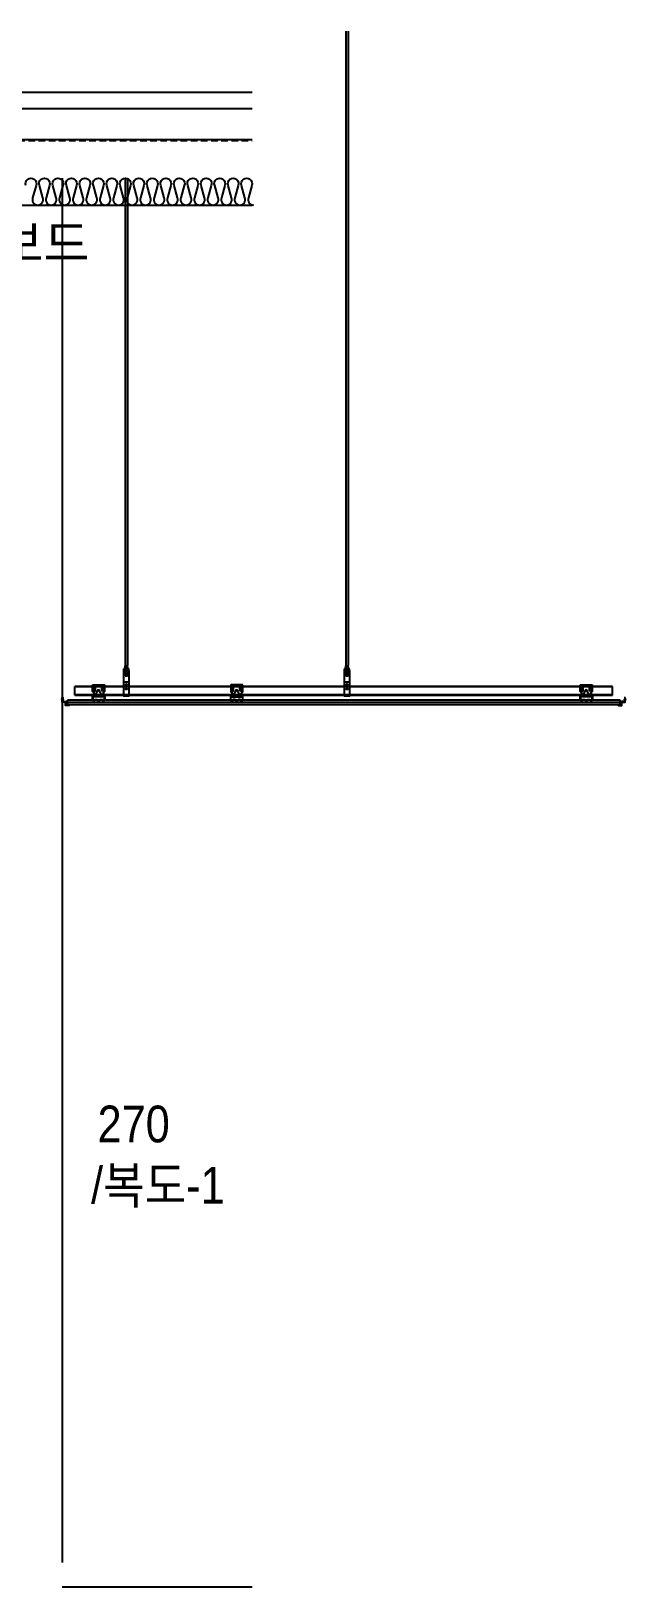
# Model space of a CAD drawing. Header units: millimetres. Extents: x -37526 to 92296, y -340 to 26760.
# Drawn here: x 53873 to 56303, y 11010 to 17360 of the extents above; entities that cross this region are included whole.
import ezdxf
from ezdxf.enums import TextEntityAlignment as Align

# ---------------------------------------------------------------- set-up
doc = ezdxf.new("R2010")
doc.units = ezdxf.units.MM
doc.header["$LTSCALE"] = 60
doc.linetypes.add('HID', pattern=[2.3, 1.5, -0.8])
for name, color, linetype in [('A-ELE-8', 8, 'Continuous'), ('A-ETC-9', 9, 'Continuous'), ('A-FIN', 6, 'Continuous'), ('A-FIN-8', 8, 'Continuous'), ('A-HAT-MATL', 8, 'Continuous'), ('A-HAT-WIREMESH', 9, 'g_mesh'), ('A-WALL-D', 7, 'Continuous'), ('A-WP', 1, 'HID'), ('FIN', 6, 'Continuous'), ('INSUL', 8, 'Continuous'), ('실링', 23, 'Continuous')]:
    doc.layers.add(name, color=color, linetype=linetype)
doc.layers.add('NOPLOT-TEXT', color=11, linetype='Continuous', plot=False)
doc.layers.add('NOPLOT-단열', color=21, linetype='Continuous', plot=False)
doc.styles.add('Gdim', font='Dotum.ttf')
doc.styles.add('Gtx', font='Dotum.ttf')
doc.linetypes.add('g_mesh', pattern='A,10,-0.8,["X",Gdim,S=0.6,R=0,X=-0.15,Y=-0.3],-0.8', length=11.6)

# ---------------------------------------------------------------- blocks, each defined once
blk = doc.blocks.new('*U38')
at = {"color": 1}
for p, q in [((-572.4, 21.6, 0), (-565.7, 22.9, 0)), ((-572.4, 21.6), (-565.7, 22.9)), ((-572.4, 21.6, 0), (-565.7, 20.3, 0)), ((-572.4, 21.6), (-565.7, 20.3)), ((-565.7, 23.5, 0), (-565.7, 19.7, 0)), ((-565.7, 23.5), (-565.7, 19.7)), ((1726.8, 23.5, 0), (1726.8, 19.7, 0)), ((1726.8, 23.5), (1726.8, 19.7)), ((1733.5, 21.6, 0), (1726.8, 22.9, 0)), ((1733.5, 21.6), (1726.8, 22.9)), ((1733.5, 21.6, 0), (1726.8, 20.3, 0)), ((1733.5, 21.6), (1726.8, 20.3))]:
    blk.add_line(p, q, dxfattribs=at)
at = {"color": 1, "const_width": 0.1, "elevation": 0}
for points in [[(-574.5, 21.6), (-573.6, 21.6)], [(-574.5, 21.6), (-573.6, 21.6)], [(-572.4, 21.6), (-562.4, 21.6)], [(-572.4, 21.6), (-562.4, 21.6)], [(-561.4, 21.6), (-560.4, 21.6)], [(-561.4, 21.6), (-560.4, 21.6)], [(1722.5, 21.6), (1721.5, 21.6)], [(1722.5, 21.6), (1721.5, 21.6)], [(1733.5, 21.6), (1723.5, 21.6)], [(1733.5, 21.6), (1723.5, 21.6)], [(1735.6, 21.6), (1734.7, 21.6)], [(1735.6, 21.6), (1734.7, 21.6)]]:
    blk.add_lwpolyline(points, dxfattribs=at)
at = {"color": 1}
for centre, radius, start, end in [((-565.7, 21.6, 0), 1.87, 11.79313, 90), ((-565.7, 21.6), 1.87, 11.79313, 90), ((-565.7, 21.6, 0), 1.87, 270, 348.20687), ((-565.7, 21.6), 1.87, 270, 348.20687), ((-563.9, 21.6, 0), 0.384, 95.89656, 264.10344), ((-563.9, 21.6), 0.384, 95.89656, 264.10344), ((1726.8, 21.6, 0), 1.87, 90, 168.20687), ((1726.8, 21.6), 1.87, 90, 168.20687), ((1725, 21.6, 0), 0.384, 275.89656, 84.10344), ((1725, 21.6), 0.384, 275.89656, 84.10344), ((1726.8, 21.6, 0), 1.87, 191.79313, 270), ((1726.8, 21.6), 1.87, 191.79313, 270)]:
    blk.add_arc(centre, radius, start, end, dxfattribs=at)
at = {"layer": 'A-ELE-8'}
blk.add_line((-546.6, 9.5), (1707.7, 9.5), dxfattribs=at)
at = {"layer": 'A-ETC-9'}
for p, q in [((-516.6, 75, 0), (1677.7, 75, 0)), ((-516.6, 39), (-516.6, 75)), ((-516.6, 73, 0), (1677.7, 73, 0)), ((-429.1, 75), (-429.1, 41)), ((-429.1, 75), (-389.1, 75)), ((-425.1, 34.5), (-409.1, 64.3)), ((-393.1, 34.5), (-409.1, 64.3)), ((-389.1, 75), (-389.1, 41)), ((1560.4, 75), (1560.4, 41)), ((1560.4, 75), (1600.5, 75)), ((1564.5, 34.5), (1580.4, 64.3)), ((1596.4, 34.5), (1580.4, 64.3)), ((1600.5, 75), (1600.5, 41)), ((1677.7, 39), (1677.7, 75)), ((-516.6, 41, 0), (1677.7, 41, 0)), ((1677.7, 39, 0), (-516.6, 39, 0)), ((-429.1, 41), (-425.1, 39)), ((-393.1, 39), (-425.1, 39)), ((-425.1, 34.5), (-393.1, 34.5)), ((-389.1, 41), (-393.1, 39)), ((1560.4, 41), (1564.5, 39)), ((1596.5, 39), (1564.5, 39)), ((1564.5, 34.5), (1596.4, 34.5)), ((1600.5, 41), (1596.5, 39))]:
    blk.add_line(p, q, dxfattribs=at)
at = {"layer": 'A-ETC-9', "elevation": 0}
for points in [[(-426.7, 45.9), (-426.7, 34.5), (-432.3, 34.5), (-432.3, 32.5), (-385.9, 32.5), (-385.9, 34.5), (-391.5, 34.5), (-391.5, 45.9), (-384.6, 54.7), (-384.6, 79.8, 0.414214), (-386.3, 81.5), (-431.9, 81.5, 0.414214), (-433.6, 79.8), (-433.6, 54.7)], [(-427, 72), (-427, 57.9, 0.414214), (-426, 56.9), (-423.2, 56.9, 0.414214), (-422.2, 57.9), (-422.2, 72, 0.414214), (-423.2, 73), (-426, 73, 0.414214)], [(-391.2, 72), (-391.2, 57.9, -0.414214), (-392.2, 56.9), (-395, 56.9, -0.414214), (-396, 57.9), (-396, 72, -0.414214), (-395, 73), (-392.2, 73, -0.414214)], [(1562.9, 45.9), (1562.9, 34.5), (1557.2, 34.5), (1557.2, 32.5), (1603.7, 32.5), (1603.7, 34.5), (1598, 34.5), (1598, 45.9), (1604.9, 54.7), (1604.9, 79.8, 0.414214), (1603.3, 81.5), (1557.6, 81.5, 0.414214), (1555.9, 79.8), (1555.9, 54.7)], [(1562.5, 72), (1562.5, 57.9, 0.414214), (1563.5, 56.9), (1566.3, 56.9, 0.414214), (1567.3, 57.9), (1567.3, 72, 0.414214), (1566.3, 73), (1563.5, 73, 0.414214)], [(1598.3, 72), (1598.3, 57.9, -0.414214), (1597.3, 56.9), (1594.6, 56.9, -0.414214), (1593.6, 57.9), (1593.6, 72, -0.414214), (1594.6, 73), (1597.3, 73, -0.414214)], [(-395.7, 21.8), (-401.8, 21.8, 0.275955), (-402.7, 21.2), (-403.2, 20.4, -0.275955), (-404, 19.8), (-414.1, 19.8, -0.275955), (-415, 20.4), (-415.5, 21.2, 0.275955), (-416.4, 21.8), (-422.5, 21.8, 0.275955), (-423.4, 21.2), (-423.9, 20.4, -0.275955), (-424.8, 19.8), (-432.3, 19.8, -0.414214), (-433.3, 20.8), (-433.3, 36.3, -0.414214), (-432.4, 37.2), (-429.1, 37.2, -0.414214), (-428.3, 36.3), (-428.3, 34.7), (-427.4, 34.7), (-427.4, 36.3, 0.414214), (-429.1, 38), (-432.4, 38, 0.414214), (-434.1, 36.3), (-434.1, 20, 0.414214), (-433.1, 19), (-424.3, 19, 0.275955), (-423.4, 19.5), (-422.9, 20.4, -0.275955), (-422, 20.9), (-416.9, 20.9, -0.275955), (-416, 20.4), (-415.5, 19.5, 0.275955), (-414.6, 19), (-403.6, 19, 0.275955), (-402.7, 19.5), (-402.2, 20.4, -0.275955), (-401.3, 20.9), (-396.2, 20.9, -0.275955), (-395.3, 20.4), (-394.8, 19.5, 0.275955), (-393.9, 19), (-385.1, 19, 0.414214), (-384.1, 20), (-384.1, 36.3, 0.414214), (-385.8, 38), (-389.1, 38, 0.414214), (-390.8, 36.3), (-390.8, 34.7), (-389.9, 34.7), (-389.9, 36.3, -0.414214), (-389.1, 37.2), (-385.8, 37.2, -0.414214), (-384.9, 36.3), (-384.9, 20.8, -0.414214), (-385.9, 19.8), (-393.4, 19.8, -0.275955), (-394.3, 20.4), (-394.8, 21.2, 0.275955)], [(1593.9, 21.8), (1587.7, 21.8, 0.275955), (1586.8, 21.2), (1586.4, 20.4, -0.275955), (1585.5, 19.8), (1575.4, 19.8, -0.275955), (1574.5, 20.4), (1574, 21.2, 0.275955), (1573.1, 21.8), (1567, 21.8, 0.275955), (1566.1, 21.2), (1565.7, 20.4, -0.275955), (1564.8, 19.8), (1557.3, 19.8, -0.414214), (1556.3, 20.8), (1556.3, 36.3, -0.414214), (1557.1, 37.2), (1560.4, 37.2, -0.414214), (1561.3, 36.3), (1561.3, 34.7), (1562.1, 34.7), (1562.1, 36.3, 0.414214), (1560.4, 38), (1557.1, 38, 0.414214), (1555.4, 36.3), (1555.4, 20, 0.414214), (1556.4, 19), (1565.3, 19, 0.275955), (1566.2, 19.5), (1566.6, 20.4, -0.275955), (1567.5, 20.9), (1572.6, 20.9, -0.275955), (1573.5, 20.4), (1574, 19.5, 0.275955), (1574.9, 19), (1586, 19, 0.275955), (1586.9, 19.5), (1587.3, 20.4, -0.275955), (1588.2, 20.9), (1593.4, 20.9, -0.275955), (1594.2, 20.4), (1594.7, 19.5, 0.275955), (1595.6, 19), (1604.4, 19, 0.414214), (1605.4, 20), (1605.4, 36.3, 0.414214), (1603.8, 38), (1600.4, 38, 0.414214), (1598.8, 36.3), (1598.8, 34.7), (1599.6, 34.7), (1599.6, 36.3, -0.414214), (1600.4, 37.2), (1603.8, 37.2, -0.414214), (1604.6, 36.3), (1604.6, 20.8, -0.414214), (1603.6, 19.8), (1596.1, 19.8, -0.275955), (1595.2, 20.4), (1594.7, 21.2, 0.275955)]]:
    blk.add_lwpolyline(points, format="xyb", close=True, dxfattribs=at)
at = {"layer": 'FIN', "color": 5, "linetype": 'Continuous', "elevation": 0}
for points in [[(-567.7, 29.6), (-565.7, 29.6), (-565.7, 13.6), (-552.4, 13.6), (-552.4, -0.8), (-541.9, -0.8), (-541.9, 0), (-540, 0), (-540, -2.8), (-554.4, -2.8), (-554.4, 11.6), (-567.7, 11.6)], [(1728.8, 29.6), (1726.8, 29.6), (1726.8, 13.6), (1713.4, 13.6), (1713.4, -0.8), (1702.9, -0.8), (1702.9, 0), (1701.1, 0), (1701.1, -2.8), (1715.4, -2.8), (1715.4, 11.6), (1728.8, 11.6)]]:
    blk.add_lwpolyline(points, close=True, dxfattribs=at)
at = {"layer": '실링'}
for p, q in [((-546.6, 19), (1707.7, 19)), ((-546.6, 0, 0), (-546.6, 19, 0)), ((-546.6, 0), (1707.7, 0)), ((1707.7, 0, 0), (1707.7, 19, 0))]:
    blk.add_line(p, q, dxfattribs=at)

msp = doc.modelspace()

# ---------------------------------------------------------------- linework, layer by layer
at = {"layer": 'A-ETC-9'}
for p, q in [((55157.2, 17360), (55157.2, 14768.7)), ((55166.2, 17360), (55166.2, 14770.5)), ((54257.2, 16760), (54257.2, 14768.7)), ((54266.2, 16760), (54266.2, 14770.5)), ((54251.7, 14751.3), (54251.7, 14757.5)), ((54251.7, 14741.3), (54251.7, 14747.5)), ((54269.2, 14758.4), (54254.2, 14758.4)), ((54254.2, 14740.4), (54256.7, 14740.4)), ((54256.4, 14767.5), (54267.4, 14769.7)), ((54256.4, 14767.5), (54257.2, 14768.7)), ((54256.4, 14765.5), (54267.4, 14767.7)), ((54256.4, 14767.5), (54257.2, 14766.7)), ((54256.4, 14765.5), (54257.2, 14766.7)), ((54256.4, 14763.5), (54267.4, 14765.6)), ((54256.4, 14765.5), (54257.2, 14764.6)), ((54256.4, 14763.5), (54257.2, 14764.6)), ((54256.4, 14761.4), (54267.4, 14763.6)), ((54256.4, 14763.5), (54257.2, 14762.6)), ((54256.4, 14761.4), (54257.2, 14762.6)), ((54256.4, 14759.4), (54267.4, 14761.6)), ((54256.4, 14761.4), (54257.2, 14760.5)), ((54256.4, 14759.4), (54257.2, 14760.5)), ((54256.4, 14759.4), (54257.2, 14758.5)), ((54256.4, 14739), (54263.4, 14740.4)), ((54256.4, 14739), (54257.2, 14740.2)), ((54256.4, 14736.9), (54267.4, 14739.1)), ((54256.4, 14739), (54257.2, 14738.1)), ((54256.4, 14736.9), (54257.2, 14738.1)), ((54256.4, 14734.9), (54267.4, 14737.1)), ((54256.4, 14736.9), (54257.2, 14736.1)), ((54256.4, 14734.9), (54257.2, 14736.1)), ((54256.4, 14732.9), (54267.4, 14735)), ((54256.4, 14734.9), (54257.2, 14734)), ((54256.4, 14732.9), (54257.2, 14734)), ((54256.4, 14730.8), (54267.4, 14733)), ((54256.4, 14732.9), (54257.2, 14732)), ((54256.7, 14751.2), (54256.7, 14757.5)), ((54256.7, 14741.2), (54256.7, 14747.5)), ((54256.7, 14740.4), (54266.7, 14740.4)), ((54257, 14740.4), (54257.2, 14740.2)), ((54257.2, 14768.7), (54266.2, 14770.5)), ((54257.2, 14768.7), (54266.2, 14770.5)), ((54257.2, 14766.7), (54266.2, 14768.5)), ((54257.2, 14766.7), (54266.2, 14768.5)), ((54257.2, 14764.6), (54266.2, 14766.4)), ((54257.2, 14764.6), (54266.2, 14766.4)), ((54257.2, 14762.6), (54266.2, 14764.4)), ((54257.2, 14762.6), (54266.2, 14764.4)), ((54257.2, 14760.5), (54266.2, 14762.3)), ((54257.2, 14760.5), (54266.2, 14762.3)), ((54257.2, 14758.5), (54266.2, 14760.3)), ((54257.2, 14758.5), (54266.2, 14760.3)), ((54257.2, 14740.2), (54258.3, 14740.4)), ((54257.2, 14740.2), (54258.3, 14740.4)), ((54257.2, 14738.1), (54266.2, 14739.9)), ((54257.2, 14738.1), (54266.2, 14739.9)), ((54257.2, 14736.1), (54266.2, 14737.9)), ((54257.2, 14736.1), (54266.2, 14737.9)), ((54257.2, 14734), (54266.2, 14735.8)), ((54257.2, 14734), (54266.2, 14735.8)), ((54257.2, 14732), (54266.2, 14733.8)), ((54257.2, 14732), (54266.2, 14733.8)), ((54261.6, 14758.4), (54267.4, 14759.5)), ((54266.2, 14770.5), (54267.4, 14769.7)), ((54266.2, 14768.5), (54267.4, 14769.7)), ((54266.2, 14768.5), (54267.4, 14767.7)), ((54266.2, 14766.4), (54267.4, 14767.7)), ((54266.2, 14766.4), (54267.4, 14765.6)), ((54266.2, 14764.4), (54267.4, 14765.6)), ((54266.2, 14764.4), (54267.4, 14763.6)), ((54266.2, 14762.3), (54267.4, 14763.6)), ((54266.2, 14762.3), (54267.4, 14761.6)), ((54266.2, 14760.3), (54267.4, 14761.6)), ((54266.2, 14760.3), (54267.4, 14759.5)), ((54266.2, 14739.9), (54266.6, 14740.4)), ((54266.2, 14739.9), (54267.4, 14739.1)), ((54266.2, 14737.9), (54267.4, 14739.1)), ((54266.2, 14737.9), (54267.4, 14737.1)), ((54266.2, 14735.8), (54267.4, 14737.1)), ((54266.2, 14735.8), (54267.4, 14735)), ((54266.2, 14733.8), (54267.4, 14735)), ((54266.2, 14733.8), (54267.4, 14733)), ((54266.2, 14731.8), (54267.4, 14733)), ((54266.3, 14758.4), (54267.4, 14759.5)), ((54266.7, 14751.2), (54266.7, 14757.5)), ((54266.7, 14741.2), (54266.7, 14747.5)), ((54266.7, 14740.4), (54269.2, 14740.4)), ((54271.7, 14751.3), (54271.7, 14757.5)), ((54271.7, 14741.3), (54271.7, 14747.5)), ((55151.7, 14751.3), (55151.7, 14757.5)), ((55151.7, 14741.3), (55151.7, 14747.5)), ((55169.2, 14758.4), (55154.2, 14758.4)), ((55154.2, 14740.4), (55156.7, 14740.4)), ((55156.4, 14767.5), (55167.4, 14769.7)), ((55156.4, 14767.5), (55157.2, 14768.7)), ((55156.4, 14765.5), (55167.4, 14767.7)), ((55156.4, 14767.5), (55157.2, 14766.7)), ((55156.4, 14765.5), (55157.2, 14766.7)), ((55156.4, 14763.5), (55167.4, 14765.6)), ((55156.4, 14765.5), (55157.2, 14764.6)), ((55156.4, 14763.5), (55157.2, 14764.6)), ((55156.4, 14761.4), (55167.4, 14763.6)), ((55156.4, 14763.5), (55157.2, 14762.6)), ((55156.4, 14761.4), (55157.2, 14762.6)), ((55156.4, 14759.4), (55167.4, 14761.6)), ((55156.4, 14761.4), (55157.2, 14760.5)), ((55156.4, 14759.4), (55157.2, 14760.5)), ((55156.4, 14759.4), (55157.2, 14758.5)), ((55156.4, 14739), (55163.4, 14740.4)), ((55156.4, 14739), (55157.2, 14740.2)), ((55156.4, 14736.9), (55167.4, 14739.1)), ((55156.4, 14739), (55157.2, 14738.1)), ((55156.4, 14736.9), (55157.2, 14738.1)), ((55156.4, 14734.9), (55167.4, 14737.1)), ((55156.4, 14736.9), (55157.2, 14736.1)), ((55156.4, 14734.9), (55157.2, 14736.1)), ((55156.4, 14732.9), (55167.4, 14735)), ((55156.4, 14734.9), (55157.2, 14734)), ((55156.4, 14732.9), (55157.2, 14734)), ((55156.4, 14730.8), (55167.4, 14733)), ((55156.4, 14732.9), (55157.2, 14732)), ((55156.7, 14751.2), (55156.7, 14757.5)), ((55156.7, 14741.2), (55156.7, 14747.5)), ((55156.7, 14740.4), (55166.7, 14740.4)), ((55157, 14740.4), (55157.2, 14740.2)), ((55157.2, 14768.7), (55166.2, 14770.5)), ((55157.2, 14768.7), (55166.2, 14770.5)), ((55157.2, 14766.7), (55166.2, 14768.5)), ((55157.2, 14766.7), (55166.2, 14768.5)), ((55157.2, 14764.6), (55166.2, 14766.4)), ((55157.2, 14764.6), (55166.2, 14766.4)), ((55157.2, 14762.6), (55166.2, 14764.4)), ((55157.2, 14762.6), (55166.2, 14764.4)), ((55157.2, 14760.5), (55166.2, 14762.3)), ((55157.2, 14760.5), (55166.2, 14762.3)), ((55157.2, 14758.5), (55166.2, 14760.3)), ((55157.2, 14758.5), (55166.2, 14760.3)), ((55157.2, 14740.2), (55158.3, 14740.4)), ((55157.2, 14740.2), (55158.3, 14740.4)), ((55157.2, 14738.1), (55166.2, 14739.9)), ((55157.2, 14738.1), (55166.2, 14739.9)), ((55157.2, 14736.1), (55166.2, 14737.9)), ((55157.2, 14736.1), (55166.2, 14737.9)), ((55157.2, 14734), (55166.2, 14735.8)), ((55157.2, 14734), (55166.2, 14735.8)), ((55157.2, 14732), (55166.2, 14733.8)), ((55157.2, 14732), (55166.2, 14733.8)), ((55161.6, 14758.4), (55167.4, 14759.5)), ((55166.2, 14770.5), (55167.4, 14769.7)), ((55166.2, 14768.5), (55167.4, 14769.7)), ((55166.2, 14768.5), (55167.4, 14767.7)), ((55166.2, 14766.4), (55167.4, 14767.7)), ((55166.2, 14766.4), (55167.4, 14765.6)), ((55166.2, 14764.4), (55167.4, 14765.6)), ((55166.2, 14764.4), (55167.4, 14763.6)), ((55166.2, 14762.3), (55167.4, 14763.6)), ((55166.2, 14762.3), (55167.4, 14761.6)), ((55166.2, 14760.3), (55167.4, 14761.6)), ((55166.2, 14760.3), (55167.4, 14759.5)), ((55166.2, 14739.9), (55166.6, 14740.4)), ((55166.2, 14739.9), (55167.4, 14739.1)), ((55166.2, 14737.9), (55167.4, 14739.1)), ((55166.2, 14737.9), (55167.4, 14737.1)), ((55166.2, 14735.8), (55167.4, 14737.1)), ((55166.2, 14735.8), (55167.4, 14735)), ((55166.2, 14733.8), (55167.4, 14735)), ((55166.2, 14733.8), (55167.4, 14733)), ((55166.2, 14731.8), (55167.4, 14733)), ((55166.3, 14758.4), (55167.4, 14759.5)), ((55166.7, 14751.2), (55166.7, 14757.5)), ((55166.7, 14741.2), (55166.7, 14747.5)), ((55166.7, 14740.4), (55169.2, 14740.4)), ((55171.7, 14751.3), (55171.7, 14757.5)), ((55171.7, 14741.3), (55171.7, 14747.5)), ((54256.4, 14730.8), (54257.2, 14732)), ((54256.4, 14728.8), (54267.4, 14731)), ((54256.4, 14730.8), (54257.2, 14730)), ((54256.4, 14728.8), (54257.2, 14730)), ((54256.4, 14728.8), (54257.2, 14727.9)), ((54257.2, 14730), (54266.2, 14731.8)), ((54257.2, 14730), (54266.2, 14731.8)), ((54257.2, 14727.9), (54266.2, 14729.7)), ((54257.2, 14727.9), (54266.2, 14729.7)), ((54257.2, 14727.9), (54266.2, 14727.9)), ((54266.2, 14731.8), (54267.4, 14731)), ((54266.2, 14729.7), (54267.4, 14731)), ((54266.2, 14729.7), (54266.2, 14727.9)), ((54691.7, 14685), (54691.7, 14651)), ((54691.7, 14685), (54731.7, 14685)), ((54695.8, 14644.5), (54711.7, 14674.3)), ((54727.7, 14644.5), (54711.7, 14674.3)), ((54731.7, 14685), (54731.7, 14651)), ((55156.4, 14730.8), (55157.2, 14732)), ((55156.4, 14728.8), (55167.4, 14731)), ((55156.4, 14730.8), (55157.2, 14730)), ((55156.4, 14728.8), (55157.2, 14730)), ((55156.4, 14728.8), (55157.2, 14727.9)), ((55157.2, 14730), (55166.2, 14731.8)), ((55157.2, 14730), (55166.2, 14731.8)), ((55157.2, 14727.9), (55166.2, 14729.7)), ((55157.2, 14727.9), (55166.2, 14729.7)), ((55157.2, 14727.9), (55166.2, 14727.9)), ((55166.2, 14731.8), (55167.4, 14731)), ((55166.2, 14729.7), (55167.4, 14731)), ((55166.2, 14729.7), (55166.2, 14727.9)), ((54691.7, 14651), (54695.7, 14649)), ((54727.7, 14649), (54695.7, 14649)), ((54695.8, 14644.5), (54727.7, 14644.5)), ((54731.7, 14651), (54727.7, 14649))]:
    msp.add_line(p, q, dxfattribs=at)
at = {"layer": 'A-ETC-9', "elevation": 0}
for points in [[(54251.7, 14750.4), (54271.7, 14750.4), (54271.7, 14645.4), (54251.7, 14645.4), (54251.7, 14750.4)], [(54251.7, 14748.4), (54271.7, 14748.4)], [(55151.7, 14750.4), (55171.7, 14750.4), (55171.7, 14645.4), (55151.7, 14645.4), (55151.7, 14750.4)], [(55151.7, 14748.4), (55171.7, 14748.4)], [(54251.7, 14703.5), (54271.7, 14703.5)], [(55151.7, 14703.5), (55171.7, 14703.5)]]:
    msp.add_lwpolyline(points, dxfattribs=at)
for points in [[(54694.1, 14655.9), (54694.1, 14644.5), (54688.5, 14644.5), (54688.5, 14642.5), (54734.9, 14642.5), (54734.9, 14644.5), (54729.3, 14644.5), (54729.3, 14655.9), (54736.2, 14664.7), (54736.2, 14689.8, 0.414214), (54734.5, 14691.5), (54688.9, 14691.5, 0.414214), (54687.2, 14689.8), (54687.2, 14664.7)], [(54693.8, 14682), (54693.8, 14667.9, 0.414214), (54694.8, 14666.9), (54697.6, 14666.9, 0.414214), (54698.6, 14667.9), (54698.6, 14682, 0.414214), (54697.6, 14683), (54694.8, 14683, 0.414214)], [(54729.6, 14682), (54729.6, 14667.9, -0.414214), (54728.6, 14666.9), (54725.9, 14666.9, -0.414214), (54724.9, 14667.9), (54724.9, 14682, -0.414214), (54725.9, 14683), (54728.6, 14683, -0.414214)], [(54725.1, 14631.8), (54719, 14631.8, 0.275955), (54718.1, 14631.2), (54717.6, 14630.4, -0.275955), (54716.8, 14629.8), (54706.7, 14629.8, -0.275955), (54705.8, 14630.4), (54705.3, 14631.2, 0.275955), (54704.4, 14631.8), (54698.3, 14631.8, 0.275955), (54697.4, 14631.2), (54696.9, 14630.4, -0.275955), (54696.1, 14629.8), (54688.5, 14629.8, -0.414214), (54687.5, 14630.8), (54687.5, 14646.3, -0.414214), (54688.4, 14647.2), (54691.7, 14647.2, -0.414214), (54692.5, 14646.3), (54692.5, 14644.7), (54693.4, 14644.7), (54693.4, 14646.3, 0.414214), (54691.7, 14648), (54688.4, 14648, 0.414214), (54686.7, 14646.3), (54686.7, 14630, 0.414214), (54687.7, 14629), (54696.6, 14629, 0.275955), (54697.4, 14629.5), (54697.9, 14630.4, -0.275955), (54698.8, 14630.9), (54703.9, 14630.9, -0.275955), (54704.8, 14630.4), (54705.3, 14629.5, 0.275955), (54706.2, 14629), (54717.3, 14629, 0.275955), (54718.1, 14629.5), (54718.6, 14630.4, -0.275955), (54719.5, 14630.9), (54724.6, 14630.9, -0.275955), (54725.5, 14630.4), (54726, 14629.5, 0.275955), (54726.9, 14629), (54735.7, 14629, 0.414214), (54736.7, 14630), (54736.7, 14646.3, 0.414214), (54735, 14648), (54731.7, 14648, 0.414214), (54730, 14646.3), (54730, 14644.7), (54730.9, 14644.7), (54730.9, 14646.3, -0.414214), (54731.7, 14647.2), (54735, 14647.2, -0.414214), (54735.9, 14646.3), (54735.9, 14630.8, -0.414214), (54734.9, 14629.8), (54727.4, 14629.8, -0.275955), (54726.5, 14630.4), (54726, 14631.2, 0.275955)]]:
    msp.add_lwpolyline(points, format="xyb", close=True, dxfattribs=at)
at = {"layer": 'A-ETC-9'}
for centre in [(54261.7, 14692.9), (54261.7, 14674.6), (55161.7, 14692.9), (55161.7, 14674.6)]:
    msp.add_circle(centre, 2.5, dxfattribs=at)
for centre, radius, start, end in [((54254.2, 14754.3), 4.07, 52.12111, 127.87889), ((54254.2, 14754.4), 4, 231.31782, 308.68219), ((54254.2, 14744.3), 4.07, 52.12111, 127.87889), ((54254.2, 14744.4), 4, 231.31782, 308.68219), ((54261.7, 14743.4), 15, 70.52877, 109.47123), ((54261.7, 14765.4), 15, 250.52878, 289.47122), ((54261.7, 14733.4), 15, 70.52877, 109.47123), ((54261.7, 14755.4), 15, 250.52878, 289.47122), ((54269.2, 14754.3), 4.07, 52.12111, 127.87889), ((54269.2, 14754.4), 4, 231.31782, 308.68219), ((54269.2, 14744.3), 4.07, 52.12111, 127.87889), ((54269.2, 14744.4), 4, 231.31782, 308.68219), ((55154.2, 14754.3), 4.07, 52.12111, 127.87889), ((55154.2, 14754.4), 4, 231.31782, 308.68219), ((55154.2, 14744.3), 4.07, 52.12111, 127.87889), ((55154.2, 14744.4), 4, 231.31782, 308.68219), ((55161.7, 14743.4), 15, 70.52877, 109.47123), ((55161.7, 14765.4), 15, 250.52878, 289.47122), ((55161.7, 14733.4), 15, 70.52877, 109.47123), ((55161.7, 14755.4), 15, 250.52878, 289.47122), ((55169.2, 14754.3), 4.07, 52.12111, 127.87889), ((55169.2, 14754.4), 4, 231.31782, 308.68219), ((55169.2, 14744.3), 4.07, 52.12111, 127.87889), ((55169.2, 14744.4), 4, 231.31782, 308.68219)]:
    msp.add_arc(centre, radius, start, end, dxfattribs=at)
at = {"layer": 'A-FIN'}
for p, q in [((54775.5, 17110), (39568, 17110)), ((54000, 11010), (54775.5, 11010))]:
    msp.add_line(p, q, dxfattribs=at)
at = {"layer": 'A-FIN-8'}
msp.add_line((39168.2, 16918), (54775.5, 16918), dxfattribs=at)
at = {"layer": 'A-HAT-MATL', "elevation": 0}
msp.add_lwpolyline([(53851.9, 16730.2, -1.449198), (53893.1, 16730.2), (53879.4, 16679.8, 0.524856), (53900, 16650, 0.524856), (53920.6, 16679.8), (53906.9, 16730.2, -1.449198), (53948.1, 16730.2), (53934.4, 16679.8, 0.524856), (53955, 16650, 0.524856), (53975.6, 16679.8), (53961.9, 16730.2, -1.449198), (54003.1, 16730.2), (53989.4, 16679.8, 0.524856), (54010, 16650, 0.524856), (54030.6, 16679.8), (54016.9, 16730.2, -1.449198), (54058.1, 16730.2), (54044.4, 16679.8, 0.524856), (54065, 16650, 0.524856), (54085.6, 16679.8), (54071.9, 16730.2, -1.449198), (54113.1, 16730.2), (54099.4, 16679.8, 0.524856), (54120, 16650, 0.524856), (54140.6, 16679.8), (54126.9, 16730.2, -1.449198), (54168.1, 16730.2), (54154.4, 16679.8, 0.524856), (54175, 16650, 0.524856), (54195.6, 16679.8), (54181.9, 16730.2, -1.449198), (54223.1, 16730.2), (54209.4, 16679.8, 0.524856), (54230, 16650, 0.524856), (54250.6, 16679.8), (54236.9, 16730.2, -1.449198), (54278.1, 16730.2), (54264.4, 16679.8, 0.524856), (54285, 16650, 0.524856), (54305.6, 16679.8), (54291.9, 16730.2, -1.449198), (54333.1, 16730.2), (54319.4, 16679.8, 0.524856), (54340, 16650, 0.524856), (54360.6, 16679.8), (54346.9, 16730.2, -1.449198), (54388.1, 16730.2), (54374.4, 16679.8, 0.524856), (54395, 16650, 0.524856), (54415.6, 16679.8), (54401.9, 16730.2, -1.449198), (54443.1, 16730.2), (54429.4, 16679.8, 0.524856), (54450, 16650, 0.524856), (54470.6, 16679.8), (54456.9, 16730.2, -1.449198), (54498.1, 16730.2), (54484.4, 16679.8, 0.524856), (54505, 16650, 0.524856), (54525.6, 16679.8), (54511.9, 16730.2, -1.449198), (54553.1, 16730.2), (54539.4, 16679.8, 0.524856), (54560, 16650, 0.524856), (54580.6, 16679.8), (54566.9, 16730.2, -1.449198), (54608.1, 16730.2), (54594.4, 16679.8, 0.524856), (54615, 16650, 0.524856), (54635.6, 16679.8), (54621.9, 16730.2, -1.449198), (54663.1, 16730.2), (54649.4, 16679.8, 0.524856), (54670, 16650, 0.524856), (54690.6, 16679.8), (54676.9, 16730.2, -1.449198), (54718.1, 16730.2), (54704.4, 16679.8, 0.524856), (54725, 16650, 0.524856), (54745.6, 16679.8), (54731.9, 16730.2, -1.449198), (54773.1, 16730.2), (54759.4, 16679.8, 0.524856), (54780, 16650)], format="xyb", dxfattribs=at)
at = {"layer": 'A-HAT-WIREMESH', "ltscale": 0.6}
msp.add_line((54775.5, 17043.4), (39650, 17043.4), dxfattribs=at)
at = {"layer": 'A-WALL-D'}
msp.add_line((54000, 16760), (54000, 11110), dxfattribs=at)
at = {"layer": 'A-WP', "ltscale": 0.3}
msp.add_line((39165.1, 16913), (54775.5, 16913), dxfattribs=at)
at = {"layer": 'INSUL'}
msp.add_line((51150, 16650), (54775.5, 16650), dxfattribs=at)

# ---------------------------------------------------------------- block references
at = {"layer": 'A-ETC-9', "xscale": -1}
msp.add_blockref('*U38', (55728.8, 14610, 0), dxfattribs=at)

# ---------------------------------------------------------------- texts
at = {"layer": 'NOPLOT-TEXT', "style": 'Gtx', "width": 0.9}
for s, p in [('270', (54291.4, 12899.5)), ('/복도-1', (54390, 12648.8))]:
    msp.add_text(s, height=150, dxfattribs=at).set_placement(p, align=Align.MIDDLE)
at = {"layer": 'NOPLOT-단열', "style": 'Gtx'}
msp.add_text('T110 경질우레탄보드', height=150, dxfattribs=at).set_placement((52292.5, 16494.7), align=Align.MIDDLE_LEFT)

doc.saveas('drawing.dxf')
